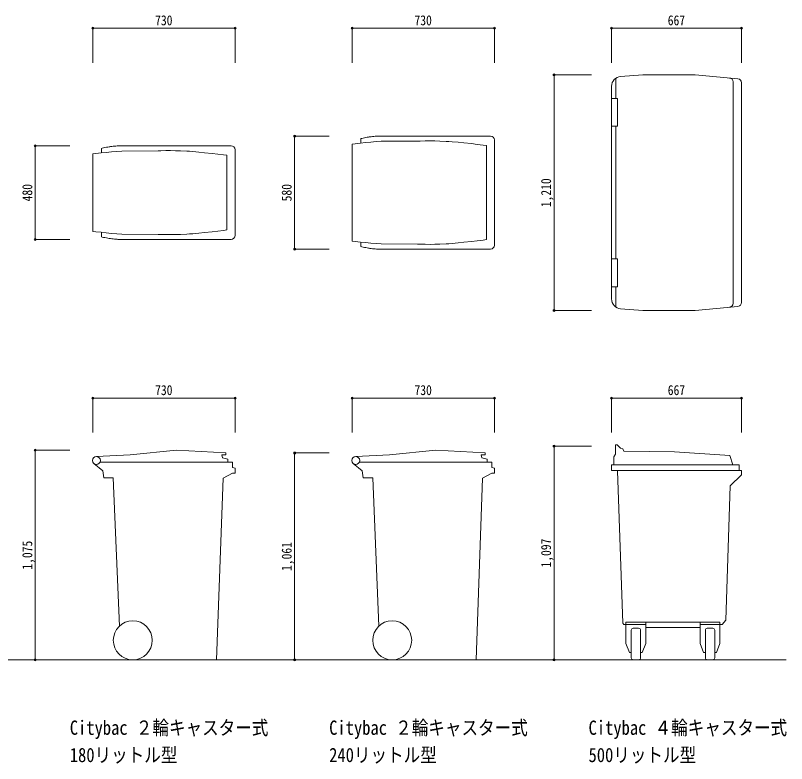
# Model space of a CAD drawing. Units: millimetres at full size, sheet at 1:20. Extents: x -3954 to 3961, y -2047 to 1792.
# Drawn here: x 4 to 3961, y -2047 to 1792 of the extents above; entities that cross this region are included whole.
import ezdxf
from ezdxf.enums import TextEntityAlignment as Align

# ---------------------------------------------------------------- set-up
doc = ezdxf.new("R2010")
doc.units = ezdxf.units.MM
doc.header["$LTSCALE"] = 20
doc.header["$PDMODE"] = 32
doc.header["$PDSIZE"] = 10
for name, color, linetype, lineweight in [('0-1', 4, 'Continuous', 5), ('0-9', 4, 'Continuous', 5), ('0-B', 6, 'Continuous', 18), ('0-C', 7, 'Continuous', 5)]:
    doc.layers.add(name, color=color, linetype=linetype, lineweight=lineweight)
doc.layers.add('0-6', color=3, linetype='Continuous')
doc.styles.add('ＭＳ ゴシック', font='')
doc.styles.get('ＭＳ ゴシック').set_extended_font_data('MS Gothic')

msp = doc.modelspace()

# ---------------------------------------------------------------- linework, layer by layer
at = {"layer": '0-1'}
for p, q in [((400.55, 1726.09), (400.55, 1548.95)), ((1130.55, 1726.09), (1130.55, 1548.95)), ((1731.61, 1726.09), (1731.61, 1548.95)), ((2461.61, 1726.09), (2461.61, 1548.95)), ((3062.67, 1726.09), (3062.67, 1548.95)), ((3729.67, 1726.09), (3729.67, 1548.95)), ((2767.55, 1487.95), (2959.75, 1487.95)), ((2767.55, 277.95), (2767.55, 1487.95)), ((1436.5, 1172.95), (1613.64, 1172.95)), ((1436.5, 592.95), (1436.5, 1172.95)), ((105.44, 1122.95), (282.59, 1122.95)), ((105.44, 642.95), (105.44, 1122.95)), ((105.44, 642.95), (282.59, 642.95)), ((1436.5, 592.95), (1613.64, 592.95)), ((2767.55, 277.95), (2959.75, 277.95)), ((400.55, -171.4), (400.55, -348.54)), ((1130.55, -171.4), (1130.55, -348.54)), ((1731.61, -171.4), (1731.61, -348.54)), ((2461.61, -171.4), (2461.61, -348.54)), ((3062.67, -171.4), (3062.67, -348.54)), ((3729.67, -171.4), (3729.67, -348.54)), ((2767.55, -417.49), (2959.75, -417.49)), ((2767.55, -1514.28), (2767.55, -417.49)), ((105.44, -1514.28), (105.44, -439.4)), ((105.44, -439.4), (282.59, -439.4)), ((1436.5, -1514.28), (1436.5, -453.14)), ((1436.5, -453.14), (1613.64, -453.14)), ((105.44, -1514.28), (282.59, -1514.28)), ((1436.5, -1514.28), (1613.64, -1514.28)), ((2767.55, -1514.28), (2959.75, -1514.28))]:
    msp.add_line(p, q, dxfattribs=at)
for p in [(400.55, 1726.09), (1130.55, 1726.09), (1731.61, 1726.09), (2461.61, 1726.09), (3062.67, 1726.09), (3729.67, 1726.09), (2767.55, 1487.95), (1436.5, 1172.95), (105.44, 1122.95), (105.44, 642.95), (1436.5, 592.95), (2767.55, 277.95), (400.55, -171.4), (1130.55, -171.4), (1731.61, -171.4), (2461.61, -171.4), (3062.67, -171.4), (3729.67, -171.4), (105.44, -439.4), (2767.55, -417.49), (1436.5, -453.14), (105.44, -1514.28), (1436.5, -1514.28), (2767.55, -1514.28)]:
    msp.add_point(p, dxfattribs=at)
at = {"layer": '0-9'}
for p, q in [((400.55, 1726.09), (1130.55, 1726.09)), ((1731.61, 1726.09), (2461.61, 1726.09)), ((3062.67, 1726.09), (3729.67, 1726.09)), ((400.55, -171.4), (1130.55, -171.4)), ((1731.61, -171.4), (2461.61, -171.4)), ((3062.67, -171.4), (3729.67, -171.4))]:
    msp.add_line(p, q, dxfattribs=at)
at = {"layer": '0-B'}
msp.add_line((-3931.06, -1514.28), (3958.53, -1514.28), dxfattribs=at)
at = {"layer": '0-C'}
for p, q in [((3084.81, 1467.98), (3084.81, 1366.67)), ((3109.31, 1478.63), (3222.71, 1487.95)), ((3492.09, 1487.95), (3222.71, 1487.95)), ((3711.58, 1466.81), (3492.09, 1487.95)), ((3062.67, 337.16), (3062.67, 1428.74)), ((3686.14, 314.81), (3686.14, 1451.09)), ((3729.67, 319), (3729.67, 1446.9)), ((3062.67, 1366.67), (3092.6, 1366.67)), ((3092.6, 1366.67), (3092.6, 1223.22)), ((3062.67, 1223.22), (3092.6, 1223.22)), ((3084.81, 542.69), (3084.81, 1223.22)), ((1776.43, 1160.15), (1776.43, 1137.01)), ((2441.61, 1172.95), (1861.02, 1172.95)), ((2461.61, 612.95), (2461.61, 1152.95)), ((445.37, 1110.15), (445.37, 1087.01)), ((1110.55, 1122.95), (529.96, 1122.95)), ((1731.61, 1131.97), (1731.61, 633.93)), ((2420.28, 1124.26), (2420.28, 641.64)), ((400.55, 1081.97), (400.55, 683.93)), ((1089.22, 1074.26), (1089.22, 691.64)), ((1130.55, 662.95), (1130.55, 1102.95)), ((445.37, 655.75), (445.37, 678.9)), ((1110.55, 642.95), (529.96, 642.95)), ((1776.43, 605.75), (1776.43, 628.9)), ((2441.61, 592.95), (1861.02, 592.95)), ((3062.67, 542.69), (3092.6, 542.69)), ((3092.6, 399.24), (3092.6, 542.69)), ((3062.67, 399.24), (3092.6, 399.24)), ((3084.81, 297.93), (3084.81, 399.24)), ((3109.31, 287.28), (3222.71, 277.95)), ((3492.09, 277.95), (3222.71, 277.95)), ((3711.58, 299.09), (3492.09, 277.95)), ((419.2, -471.56), (592.57, -462.17)), ((592.57, -462.17), (830.39, -439.4)), ((1082.68, -452.16), (830.39, -439.4)), ((1082.68, -452.16), (1082.68, -462.22)), ((1750.26, -471.56), (1923.63, -462.17)), ((1923.63, -462.17), (2161.44, -439.4)), ((2413.74, -452.16), (2161.44, -439.4)), ((2413.74, -452.16), (2413.74, -462.22)), ((3075.34, -473.03), (3075.34, -513.34)), ((406.4, -507.61), (451.38, -545.47)), ((1118.12, -501.02), (437.32, -501.02)), ((1092.83, -484.9), (1092.83, -501.02)), ((1737.46, -507.61), (1782.44, -545.47)), ((2449.18, -501.02), (1768.37, -501.02)), ((2423.89, -484.9), (2423.89, -501.02)), ((3062.67, -543.65), (3062.67, -513.34)), ((3062.67, -513.34), (3718.18, -513.34)), ((3718.18, -513.34), (3718.18, -543.65)), ((3062.67, -543.65), (3729.67, -543.65)), ((3093.2, -544.41), (3120.22, -1326.02)), ((3729.67, -565.73), (3729.67, -543.65)), ((1068.97, -582.49), (1036.27, -1514.28)), ((2400.03, -582.49), (2367.33, -1514.28)), ((3671.12, -622.08), (3729.67, -565.73)), ((3671.12, -622.08), (3648.63, -1310.71)), ((3136.9, -1430.67), (3136.9, -1321.01)), ((3136.9, -1321.01), (3619.28, -1321.01)), ((3238.58, -1430.11), (3238.58, -1321.01)), ((3517.6, -1430.11), (3517.6, -1321.01)), ((3517.6, -1333.4), (3629.85, -1333.4)), ((3619.28, -1430.67), (3619.28, -1321.01)), ((3629.85, -1333.4), (3648.63, -1310.71)), ((3163.57, -1504.28), (3163.57, -1362.81)), ((3201.92, -1352.81), (3173.57, -1352.81)), ((3211.92, -1504.28), (3211.92, -1362.81)), ((3517.6, -1348.23), (3238.58, -1348.23)), ((3544.27, -1504.28), (3544.27, -1362.81)), ((3554.27, -1352.81), (3582.62, -1352.81)), ((3592.62, -1504.28), (3592.62, -1362.81)), ((3136.9, -1430.67), (3154.79, -1477.41)), ((3238.58, -1430.67), (3220.7, -1477.41)), ((3517.6, -1430.67), (3535.49, -1477.41)), ((3619.28, -1430.67), (3601.4, -1477.41)), ((3154.79, -1477.41), (3163.57, -1477.41)), ((3211.92, -1477.41), (3220.7, -1477.41)), ((3544.27, -1477.41), (3535.49, -1477.41)), ((3601.4, -1477.41), (3592.62, -1477.41)), ((606.03, -1514.28), (1036.27, -1514.28)), ((1937.08, -1514.28), (2367.33, -1514.28)), ((3201.92, -1514.28), (3173.57, -1514.28)), ((3554.27, -1514.28), (3582.62, -1514.28))]:
    msp.add_line(p, q, dxfattribs=at)
for points in [[(1776.43, 1160.15), (1780.44, 1161.04), (1787.35, 1162.55), (1794.27, 1164.02), (1801.2, 1165.43), (1808.15, 1166.75), (1815.11, 1167.95), (1819.16, 1168.58), (1823.08, 1169.14), (1829.85, 1170.01), (1836.64, 1170.77), (1843.44, 1171.44), (1850.25, 1172.05), (1857.06, 1172.63), (1861.02, 1172.95)], [(2304.64, 1137.84), (2275.07, 1141), (2245.45, 1143.71), (2228.25, 1145.02), (2213.79, 1145.96), (2181.08, 1147.24), (2156.11, 1148.06), (2131.12, 1148.41), (2106.13, 1148.28), (2081.15, 1147.66), (2066.68, 1147.08), (1881.1, 1146.26)], [(445.37, 1110.15), (449.38, 1111.04), (456.3, 1112.55), (463.22, 1114.02), (470.15, 1115.43), (477.09, 1116.75), (484.05, 1117.95), (488.1, 1118.58), (492.02, 1119.14), (498.79, 1120.01), (505.58, 1120.77), (512.38, 1121.44), (519.19, 1122.05), (526.01, 1122.63), (529.96, 1122.95)], [(1881.1, 1146.26), (1854.26, 1144.44), (1827.45, 1142.18), (1800.66, 1139.58), (1773.89, 1136.74), (1747.13, 1133.74), (1731.61, 1131.97)], [(2420.28, 1124.26), (2403.17, 1126.58), (2373.68, 1130.53), (2344.17, 1134.32), (2304.64, 1137.84)], [(550.04, 1096.26), (523.2, 1094.44), (496.39, 1092.18), (469.6, 1089.58), (442.83, 1086.74), (416.07, 1083.74), (400.55, 1081.97)], [(973.58, 1087.84), (944.01, 1091), (914.39, 1093.71), (897.19, 1095.02), (882.73, 1095.96), (850.03, 1097.24), (825.05, 1098.06), (800.06, 1098.41), (775.07, 1098.28), (750.1, 1097.66), (735.62, 1097.08), (550.04, 1096.26)], [(1089.22, 1074.26), (1072.12, 1076.58), (1042.63, 1080.53), (1013.12, 1084.32), (973.58, 1087.84)], [(550.04, 669.64), (523.2, 671.46), (496.39, 673.72), (469.6, 676.32), (442.83, 679.17), (416.07, 682.16), (400.55, 683.93)], [(973.58, 678.06), (944.01, 674.9), (914.39, 672.2), (897.19, 670.88), (882.73, 669.94), (850.03, 668.67), (825.05, 667.85), (800.06, 667.5), (775.07, 667.62), (750.1, 668.24), (735.62, 668.83), (550.04, 669.64)], [(1089.22, 691.64), (1072.12, 689.32), (1042.63, 685.37), (1013.12, 681.59), (973.58, 678.06)], [(445.37, 655.75), (449.38, 654.87), (456.3, 653.35), (463.22, 651.88), (470.15, 650.47), (477.09, 649.16), (484.05, 647.96), (488.1, 647.32), (492.02, 646.76), (498.79, 645.89), (505.58, 645.14), (512.38, 644.46), (519.19, 643.85), (526.01, 643.28), (529.96, 642.95)], [(1881.1, 619.64), (1854.26, 621.46), (1827.45, 623.72), (1800.66, 626.32), (1773.89, 629.17), (1747.13, 632.16), (1731.61, 633.93)], [(2420.28, 641.64), (2403.17, 639.32), (2373.68, 635.37), (2344.17, 631.59), (2304.64, 628.06)], [(1776.43, 605.75), (1780.44, 604.87), (1787.35, 603.35), (1794.27, 601.88), (1801.2, 600.47), (1808.15, 599.16), (1815.11, 597.96), (1819.16, 597.32), (1823.08, 596.76), (1829.85, 595.89), (1836.64, 595.14), (1843.44, 594.46), (1850.25, 593.85), (1857.06, 593.28), (1861.02, 592.95)], [(2304.64, 628.06), (2275.07, 624.9), (2245.45, 622.2), (2228.25, 620.88), (2213.79, 619.94), (2181.08, 618.67), (2156.11, 617.85), (2131.12, 617.5), (2106.13, 617.62), (2081.15, 618.24), (2066.68, 618.83), (1881.1, 619.64)], [(3685.64, -513.82), (3669.78, -466.24), (3385.11, -446.59), (3125.67, -444.15), (3120.56, -432.14), (3108.8, -428.31), (3091.43, -410.94), (3082.75, -411.63), (3082.75, -459.99), (3075.34, -473.03)], [(1092.83, -484.9), (1065.43, -477.56), (1063.01, -462.22), (1082.68, -462.22)], [(2423.89, -484.9), (2396.49, -477.56), (2394.06, -462.22), (2413.74, -462.22)], [(1130.55, -557.45), (1130.55, -531.34), (1118.12, -528.01), (1118.12, -501.02)], [(2461.61, -557.45), (2461.61, -531.34), (2449.18, -528.01), (2449.18, -501.02)], [(537.09, -1341.84), (505.91, -579.98), (456.77, -579.98), (451.38, -545.47)], [(1868.15, -1341.84), (1836.96, -579.98), (1787.83, -579.98), (1782.44, -545.47)], [(1130.55, -557.45), (1117.07, -557.45), (1068.97, -582.49)], [(2461.61, -557.45), (2448.13, -557.45), (2400.03, -582.49)], [(3238.58, -1333.4), (3126.33, -1333.4), (3120.22, -1326.02)]]:
    msp.add_lwpolyline(points, dxfattribs=at)
for centre, radius in [((419.2, -491.85), 20.3), ((1750.26, -491.85), 20.3), ((606.03, -1414.28), 100), ((1937.08, -1414.28), 100)]:
    msp.add_circle(centre, radius, dxfattribs=at)
for centre, radius, start, end in [((3112.67, 1428.74), 50, 93.84474, 180), ((3666.14, 1451.09), 20, 0, 84.4984), ((3709.67, 1446.9), 20, 0, 84.4984), ((2441.61, 1152.95), 20, 0, 90), ((1110.55, 1102.95), 20, 0, 90), ((1110.55, 662.95), 20, 270, 0), ((2441.61, 612.95), 20, 270, 0), ((3112.67, 337.16), 50, 180, 266.15526), ((3709.67, 319), 20, 275.5016, 360), ((3666.14, 314.81), 20, 275.5016, 0), ((3173.57, -1362.81), 10, 90, 180), ((3201.92, -1362.81), 10, 0, 90), ((3554.27, -1362.81), 10, 90, 180), ((3582.62, -1362.81), 10, 0, 90), ((3173.57, -1504.28), 10, 180, 270), ((3201.92, -1504.28), 10, 270, 0), ((3554.27, -1504.28), 10, 180, 270), ((3582.62, -1504.28), 10, 270, 0)]:
    msp.add_arc(centre, radius, start, end, dxfattribs=at)

# ---------------------------------------------------------------- texts
at = {"layer": '0-1', "color": 3, "style": 'ＭＳ ゴシック', "width": 0.85}
for s, p in [('730', (720.55, 1726.09)), ('730', (2051.61, 1726.09)), ('667', (3351.17, 1726.09)), ('730', (720.55, -171.4)), ('730', (2051.61, -171.4)), ('667', (3351.17, -171.4))]:
    msp.add_text(s, height=51.32, dxfattribs=at).set_placement(p, align=Align.BOTTOM_LEFT)
for s, p in [('1,210', (2767.55, 807.95)), ('480', (105.44, 837.95)), ('580', (1436.5, 837.95)), ('1,075', (105.44, -1051.84)), ('1,097', (2767.55, -1040.88)), ('1,061', (1436.5, -1058.71))]:
    msp.add_text(s, height=51.32, rotation=90, dxfattribs=at).set_placement(p, align=Align.BOTTOM_LEFT)
at = {"layer": '0-6', "style": 'ＭＳ ゴシック', "width": 0.85}
for s, p in [('Citybac ２輪キャスター式', (282.59, -1921.45)), ('Citybac ２輪キャスター式', (1613.64, -1921.45)), ('Citybac ４輪キャスター式', (2944.7, -1921.45)), ('180リットル型', (282.59, -2061.45)), ('240リットル型', (1613.64, -2061.45)), ('500リットル型', (2944.7, -2061.45))]:
    msp.add_text(s, height=73.31, dxfattribs=at).set_placement(p, align=Align.BOTTOM_LEFT)

doc.saveas('drawing.dxf')
